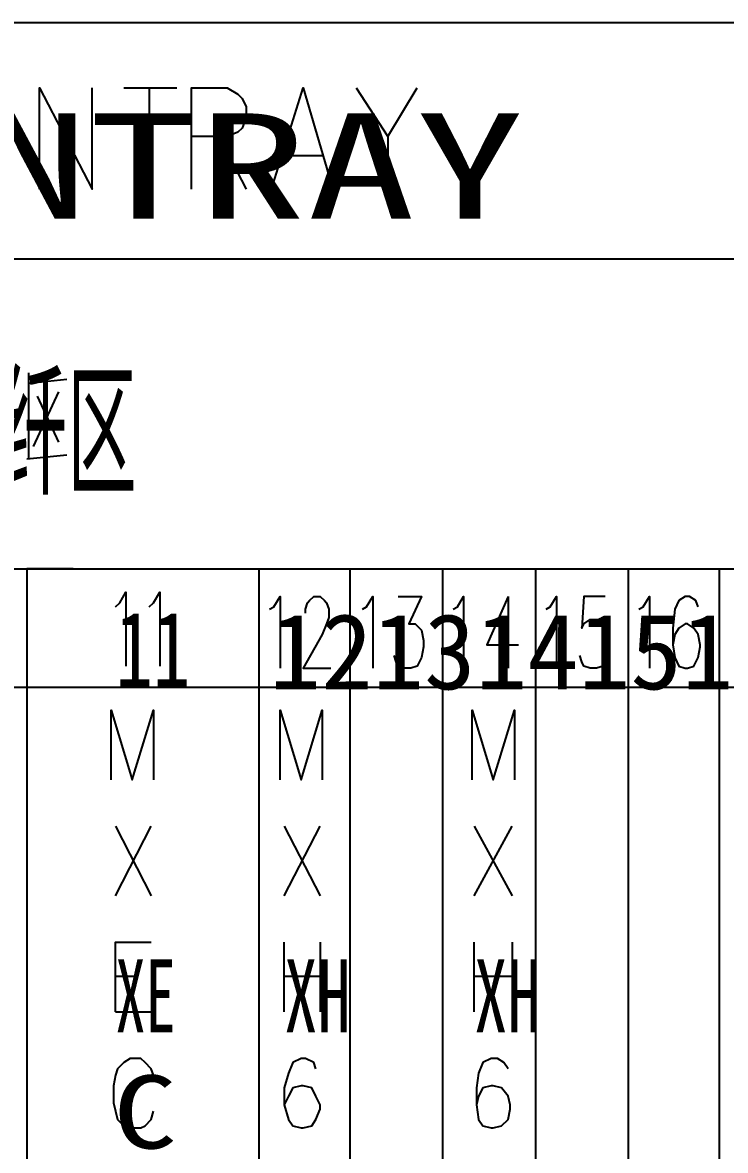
# Model space of a CAD drawing. Header units: metres. Extents: x 17 to 1264, y 17 to 859.
# Drawn here: x 253.1 to 301.1, y 573.6 to 650.6 of the extents above; entities that cross this region are included whole.
import ezdxf

# ---------------------------------------------------------------- set-up
doc = ezdxf.new("R2010")
doc.units = ezdxf.units.M
for name, color, linetype in [('LINES', 7, 'Continuous'), ('POLYLINES', 4, 'Continuous'), ('RECTS', 7, 'Continuous'), ('TEXTS', 3, 'Continuous')]:
    doc.layers.add(name, color=color, linetype=linetype)

msp = doc.modelspace()

# ---------------------------------------------------------------- linework, layer by layer
at = {"layer": 'LINES'}
for p, q in [((260.06, 646.13), (263.66, 646.13)), ((261.79, 646.13), (261.79, 639.22)), ((266.54, 642.82), (268.41, 639.22)), ((278.06, 642.82), (278.06, 639.22)), ((271, 641.52), (273.59, 641.52)), ((187.34, 634.46), (325.87, 634.46)), ((253.58, 620.78), (253.58, 626.69)), ((253.58, 625.97), (256.17, 626.26)), ((255.59, 625.39), (253.87, 621.65)), ((254.15, 625.1), (255.59, 621.94)), ((256.17, 621.07), (253.43, 620.78)), ((256.6, 613.3), (253.43, 613.3)), ((253.43, 613.3), (259.77, 613.3)), ((269.27, 613.3), (275.47, 613.3)), ((275.47, 613.3), (275.47, 595.44)), ((275.47, 613.3), (281.8, 613.3)), ((281.8, 613.3), (281.8, 595.44)), ((281.8, 613.3), (288.14, 613.3)), ((288.14, 613.3), (288.14, 595.44)), ((288.14, 613.3), (294.47, 613.3)), ((294.47, 613.3), (294.47, 595.44)), ((294.47, 613.3), (300.67, 613.3)), ((300.67, 613.3), (300.67, 595.44)), ((300.67, 613.3), (307, 613.3)), ((286.27, 611.42), (286.27, 606.53)), ((187.34, 605.23), (325.87, 605.23)), ((259.48, 590.98), (261.93, 595.73)), ((259.48, 595.73), (261.93, 590.98)), ((271, 590.98), (273.45, 595.73)), ((271, 595.73), (273.45, 590.98)), ((283.96, 590.98), (286.55, 595.73)), ((283.96, 595.73), (286.55, 590.98)), ((271, 583.06), (271, 587.81)), ((273.45, 587.81), (273.45, 583.06)), ((283.96, 583.06), (283.96, 587.81)), ((286.55, 587.81), (286.55, 583.06)), ((259.48, 585.5), (260.92, 585.5)), ((271, 585.5), (273.45, 585.5)), ((283.96, 585.5), (286.55, 585.5)), ((259.48, 583.06), (261.93, 583.06))]:
    msp.add_line(p, q, dxfattribs=at)
at = {"layer": 'POLYLINES'}
for points in [[(187.19, 650.59), (325.87, 650.59), (325.87, 433.58), (187.34, 433.58), (187.19, 650.59)], [(254.3, 639.22), (254.3, 646.13), (257.9, 639.22), (257.9, 646.13)], [(264.67, 639.22), (264.67, 646.13), (267.11, 646.13), (267.83, 645.7), (268.12, 645.41), (268.41, 644.83), (268.41, 644.11), (268.12, 643.39), (267.83, 643.1), (267.11, 642.82), (264.67, 642.82)], [(270.14, 639.22), (272.3, 646.13), (274.31, 639.22)], [(275.9, 646.13), (278.06, 642.82), (280.07, 646.13)], [(259.48, 610.7), (259.77, 610.99), (260.2, 611.71), (260.2, 606.67)], [(261.79, 610.7), (262.07, 610.99), (262.51, 611.71), (262.51, 606.67)], [(269.99, 610.56), (270.28, 610.7), (270.71, 611.42), (270.71, 606.53)], [(272.44, 610.27), (272.44, 610.56), (272.59, 610.99), (272.73, 611.14), (273.02, 611.42), (273.45, 611.42), (273.74, 611.14), (273.88, 610.99), (274.03, 610.56), (274.03, 609.98), (273.88, 609.55), (273.59, 608.83), (272.3, 606.53), (274.17, 606.53)], [(276.33, 610.56), (276.62, 610.7), (277.05, 611.42), (277.05, 606.53)], [(278.78, 611.42), (280.36, 611.42), (279.5, 609.55), (279.93, 609.55), (280.22, 609.26), (280.36, 609.12), (280.51, 608.4), (280.51, 607.97), (280.36, 607.25), (280.07, 606.67), (279.64, 606.53), (279.21, 606.53), (278.78, 606.67), (278.63, 606.96), (278.49, 607.39)], [(282.52, 610.56), (282.81, 610.7), (283.24, 611.42), (283.24, 606.53)], [(286.27, 611.42), (284.83, 608.11), (286.99, 608.11)], [(288.86, 610.56), (289.15, 610.7), (289.58, 611.42), (289.58, 606.53)], [(292.89, 611.42), (291.45, 611.42), (291.31, 609.26), (291.45, 609.55), (291.88, 609.84), (292.31, 609.84), (292.75, 609.55), (293.03, 609.12), (293.18, 608.4), (293.18, 607.97), (293.03, 607.25), (292.75, 606.67), (292.31, 606.53), (291.88, 606.53), (291.45, 606.67), (291.31, 606.96), (291.16, 607.39)], [(295.19, 610.56), (295.48, 610.7), (295.91, 611.42), (295.91, 606.53)], [(299.23, 610.7), (299.08, 611.14), (298.65, 611.42), (298.36, 611.42), (297.93, 611.14), (297.64, 610.56), (297.5, 609.26), (297.5, 608.11), (297.64, 607.25), (297.93, 606.67), (298.36, 606.53), (298.51, 606.53), (298.94, 606.67), (299.23, 607.25), (299.37, 607.97), (299.37, 608.11), (299.23, 608.83), (298.94, 609.26), (298.51, 609.55), (298.36, 609.55), (297.93, 609.26), (297.64, 608.83), (297.5, 608.11)], [(259.19, 598.9), (259.19, 603.65), (260.63, 598.9), (262.07, 603.65), (262.07, 598.9)], [(270.71, 598.9), (270.71, 603.65), (272.15, 598.9), (273.59, 603.65), (273.59, 598.9)], [(283.82, 598.9), (283.82, 603.65), (285.26, 598.9), (286.7, 603.65), (286.7, 598.9)], [(259.48, 583.06), (259.48, 587.81), (261.93, 587.81)], [(262.07, 578.74), (261.93, 579.17), (261.5, 579.6), (261.21, 579.89), (260.49, 579.89), (260.06, 579.6), (259.63, 579.17), (259.48, 578.74), (259.34, 578.02), (259.34, 576.86), (259.48, 576.29), (259.63, 575.71), (260.06, 575.28), (260.49, 575.14), (261.21, 575.14), (261.5, 575.28), (261.93, 575.71), (262.07, 576.29)], [(273.16, 579.17), (273.02, 579.6), (272.44, 579.89), (272.15, 579.89), (271.58, 579.6), (271.29, 578.88), (271, 577.87), (271, 576.72), (271.29, 575.71), (271.58, 575.28), (272.15, 575.14), (272.3, 575.14), (272.87, 575.28), (273.16, 575.71), (273.45, 576.43), (273.45, 576.72), (273.16, 577.3), (272.87, 577.87), (272.3, 578.02), (272.15, 578.02), (271.58, 577.87), (271.29, 577.3), (271, 576.72)], [(286.27, 579.17), (285.98, 579.6), (285.55, 579.89), (285.11, 579.89), (284.54, 579.6), (284.25, 578.88), (284.11, 577.87), (284.11, 576.72), (284.25, 575.71), (284.54, 575.28), (285.11, 575.14), (285.26, 575.14), (285.83, 575.28), (286.27, 575.71), (286.41, 576.43), (286.41, 576.72), (286.27, 577.3), (285.83, 577.87), (285.26, 578.02), (285.11, 578.02), (284.54, 577.87), (284.25, 577.3), (284.11, 576.72)]]:
    msp.add_lwpolyline(points, dxfattribs=at)
at = {"layer": 'RECTS'}
for points in [[(237.74, 613.3), (253.43, 613.3), (253.43, 474.77), (237.74, 474.77)], [(253.43, 613.3), (269.27, 613.3), (269.27, 474.77), (253.43, 474.77)], [(253.43, 613.3), (269.27, 613.3), (269.27, 474.77), (253.43, 474.77)], [(269.27, 613.3), (275.47, 613.3), (275.47, 474.77), (269.27, 474.77)], [(275.47, 613.3), (281.8, 613.3), (281.8, 474.77), (275.47, 474.77)], [(281.8, 613.3), (288.14, 613.3), (288.14, 474.77), (281.8, 474.77)], [(288.14, 613.3), (294.47, 613.3), (294.47, 474.77), (288.14, 474.77)], [(294.47, 613.3), (300.67, 613.3), (300.67, 474.77), (294.47, 474.77)], [(294.47, 613.3), (300.67, 613.3), (300.67, 474.77), (294.47, 474.77)], [(300.67, 613.3), (307, 613.3), (307, 474.77), (300.67, 474.77)]]:
    msp.add_lwpolyline(points, dxfattribs=at)

# ---------------------------------------------------------------- texts
at = {"layer": 'TEXTS'}
for s, height, width, p in [('FANTRAY', 7.19, 1.518597, (235.39, 637.2)), ('上走纤区', 7.19, 0.509028, (241.91, 619.14)), ('11', 5.17, 0.726984, (259.48, 605.22)), ('XE', 4.99, 0.605992, (259.48, 581.66)), ('XH', 4.99, 0.666429, (271, 581.66)), ('XH', 4.99, 0.666429, (283.96, 581.66)), ('C', 4.99, 1.272273, (259.34, 573.74))]:
    msp.add_text(s, height=height, dxfattribs=dict(at, width=width)).set_placement(p)
msp.add_text('1213141516171819', height=5.17, dxfattribs=at).set_placement((269.99, 605.08))

doc.saveas('drawing.dxf')
